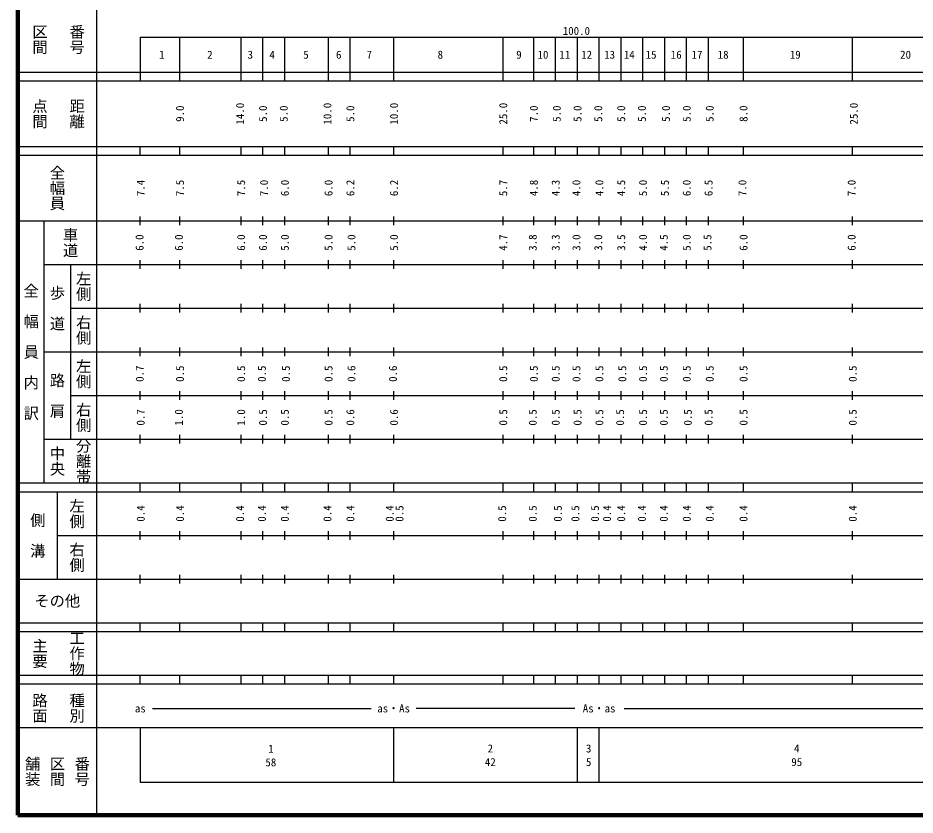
# Model space of a CAD drawing. Units: millimetres on the paper. Extents: x 40 to 680, y 20 to 380.
# Drawn here: x 40 to 245.4, y 20 to 202.4 of the extents above; entities that cross this region are included whole.
import ezdxf
from ezdxf.enums import TextEntityAlignment as Align

# ---------------------------------------------------------------- set-up
doc = ezdxf.new("R2010")
doc.units = ezdxf.units.MM
doc.layers.add('M-TTL', color=2, linetype='Continuous', lineweight=140)
doc.layers.add('M-TTL-BAND', color=7, linetype='Continuous', lineweight=25)
doc.styles.add('@ＭＳ ゴシック', font='')
doc.styles.add('ＭＳ ゴシック', font='')
doc.styles.get('@ＭＳ ゴシック').set_extended_font_data('@MS Gothic')
doc.styles.get('ＭＳ ゴシック').set_extended_font_data('MS Gothic')

msp = doc.modelspace()

# ---------------------------------------------------------------- linework, layer by layer
at = {"layer": 'M-TTL'}
for p, q in [((40, 380), (40, 20)), ((40, 20), (680, 20))]:
    msp.add_line(p, q, dxfattribs=at)
at = {"layer": 'M-TTL-BAND'}
for p, q in [((58, 370), (58, 20)), ((68, 198), (579, 198)), ((68, 198), (68, 188)), ((77, 198), (77, 188)), ((91, 198), (91, 188)), ((96, 198), (96, 188)), ((101, 198), (101, 188)), ((111, 198), (111, 188)), ((116, 198), (116, 188)), ((126, 198), (126, 188)), ((151, 198), (151, 188)), ((158, 198), (158, 188)), ((163, 198), (163, 188)), ((168, 198), (168, 188)), ((173, 198), (173, 188)), ((178, 198), (178, 188)), ((183, 198), (183, 188)), ((188, 198), (188, 188)), ((193, 198), (193, 188)), ((198, 198), (198, 188)), ((206, 198), (206, 188)), ((231, 198), (231, 188)), ((40, 190), (579, 190)), ((40, 188), (579, 188)), ((40, 173), (579, 173)), ((68, 171), (68, 173)), ((77, 173), (77, 171)), ((91, 173), (91, 171)), ((96, 173), (96, 171)), ((101, 173), (101, 171)), ((111, 173), (111, 171)), ((116, 173), (116, 171)), ((126, 173), (126, 171)), ((151, 173), (151, 171)), ((158, 173), (158, 171)), ((163, 173), (163, 171)), ((168, 173), (168, 171)), ((173, 173), (173, 171)), ((178, 173), (178, 171)), ((183, 173), (183, 171)), ((188, 173), (188, 171)), ((193, 173), (193, 171)), ((198, 173), (198, 171)), ((206, 173), (206, 171)), ((231, 173), (231, 171)), ((40, 171), (579, 171)), ((68, 155), (68, 157)), ((77, 157), (77, 155)), ((91, 157), (91, 155)), ((96, 157), (96, 155)), ((101, 157), (101, 155)), ((111, 157), (111, 155)), ((116, 157), (116, 155)), ((126, 157), (126, 155)), ((151, 157), (151, 155)), ((158, 157), (158, 155)), ((163, 157), (163, 155)), ((168, 157), (168, 155)), ((173, 157), (173, 155)), ((178, 157), (178, 155)), ((183, 157), (183, 155)), ((188, 157), (188, 155)), ((193, 157), (193, 155)), ((198, 157), (198, 155)), ((206, 157), (206, 155)), ((231, 157), (231, 155)), ((40, 156), (579, 156)), ((46, 96), (46, 156)), ((46, 146), (579, 146)), ((52, 146), (52, 106)), ((68, 145), (68, 147)), ((77, 147), (77, 145)), ((91, 147), (91, 145)), ((96, 147), (96, 145)), ((101, 147), (101, 145)), ((111, 147), (111, 145)), ((116, 147), (116, 145)), ((126, 147), (126, 145)), ((151, 147), (151, 145)), ((158, 147), (158, 145)), ((163, 147), (163, 145)), ((168, 147), (168, 145)), ((173, 147), (173, 145)), ((178, 147), (178, 145)), ((183, 147), (183, 145)), ((188, 147), (188, 145)), ((193, 147), (193, 145)), ((198, 147), (198, 145)), ((206, 147), (206, 145)), ((231, 147), (231, 145)), ((52, 136), (579, 136)), ((68, 135), (68, 137)), ((77, 137), (77, 135)), ((91, 137), (91, 135)), ((96, 137), (96, 135)), ((101, 137), (101, 135)), ((111, 137), (111, 135)), ((116, 137), (116, 135)), ((126, 137), (126, 135)), ((151, 137), (151, 135)), ((158, 137), (158, 135)), ((163, 137), (163, 135)), ((168, 137), (168, 135)), ((173, 137), (173, 135)), ((178, 137), (178, 135)), ((183, 137), (183, 135)), ((188, 137), (188, 135)), ((193, 137), (193, 135)), ((198, 137), (198, 135)), ((206, 137), (206, 135)), ((231, 137), (231, 135)), ((46, 126), (579, 126)), ((68, 125), (68, 127)), ((77, 127), (77, 125)), ((91, 127), (91, 125)), ((96, 127), (96, 125)), ((101, 127), (101, 125)), ((111, 127), (111, 125)), ((116, 127), (116, 125)), ((126, 127), (126, 125)), ((151, 127), (151, 125)), ((158, 127), (158, 125)), ((163, 127), (163, 125)), ((168, 127), (168, 125)), ((173, 127), (173, 125)), ((178, 127), (178, 125)), ((183, 127), (183, 125)), ((188, 127), (188, 125)), ((193, 127), (193, 125)), ((198, 127), (198, 125)), ((206, 127), (206, 125)), ((231, 127), (231, 125)), ((52, 116), (579, 116)), ((68, 115), (68, 117)), ((77, 117), (77, 115)), ((91, 117), (91, 115)), ((96, 117), (96, 115)), ((101, 117), (101, 115)), ((111, 117), (111, 115)), ((116, 117), (116, 115)), ((126, 117), (126, 115)), ((151, 117), (151, 115)), ((158, 117), (158, 115)), ((163, 117), (163, 115)), ((168, 117), (168, 115)), ((173, 117), (173, 115)), ((178, 117), (178, 115)), ((183, 117), (183, 115)), ((188, 117), (188, 115)), ((193, 117), (193, 115)), ((198, 117), (198, 115)), ((206, 117), (206, 115)), ((231, 117), (231, 115)), ((68, 105), (68, 107)), ((77, 107), (77, 105)), ((91, 107), (91, 105)), ((96, 107), (96, 105)), ((101, 107), (101, 105)), ((111, 107), (111, 105)), ((116, 107), (116, 105)), ((126, 107), (126, 105)), ((151, 107), (151, 105)), ((158, 107), (158, 105)), ((163, 107), (163, 105)), ((168, 107), (168, 105)), ((173, 107), (173, 105)), ((178, 107), (178, 105)), ((183, 107), (183, 105)), ((188, 107), (188, 105)), ((193, 107), (193, 105)), ((198, 107), (198, 105)), ((206, 107), (206, 105)), ((231, 107), (231, 105)), ((46, 106), (579, 106)), ((40, 96), (579, 96)), ((68, 94), (68, 96)), ((77, 96), (77, 94)), ((91, 96), (91, 94)), ((96, 96), (96, 94)), ((101, 96), (101, 94)), ((111, 96), (111, 94)), ((116, 96), (116, 94)), ((126, 96), (126, 94)), ((151, 96), (151, 94)), ((158, 96), (158, 94)), ((163, 96), (163, 94)), ((168, 96), (168, 94)), ((173, 96), (173, 94)), ((178, 96), (178, 94)), ((183, 96), (183, 94)), ((188, 96), (188, 94)), ((193, 96), (193, 94)), ((198, 96), (198, 94)), ((206, 96), (206, 94)), ((231, 96), (231, 94)), ((40, 94), (579, 94)), ((49, 94), (49, 74)), ((68, 83), (68, 85)), ((77, 85), (77, 83)), ((91, 85), (91, 83)), ((96, 85), (96, 83)), ((101, 85), (101, 83)), ((111, 85), (111, 83)), ((116, 85), (116, 83)), ((126, 85), (126, 83)), ((151, 85), (151, 83)), ((158, 85), (158, 83)), ((163, 85), (163, 83)), ((168, 85), (168, 83)), ((173, 85), (173, 83)), ((178, 85), (178, 83)), ((183, 85), (183, 83)), ((188, 85), (188, 83)), ((193, 85), (193, 83)), ((198, 85), (198, 83)), ((206, 85), (206, 83)), ((231, 85), (231, 83)), ((49, 84), (579, 84)), ((40, 74), (579, 74)), ((68, 73), (68, 75)), ((77, 75), (77, 73)), ((91, 75), (91, 73)), ((96, 75), (96, 73)), ((101, 75), (101, 73)), ((111, 75), (111, 73)), ((116, 75), (116, 73)), ((126, 75), (126, 73)), ((151, 75), (151, 73)), ((158, 75), (158, 73)), ((163, 75), (163, 73)), ((168, 75), (168, 73)), ((173, 75), (173, 73)), ((178, 75), (178, 73)), ((183, 75), (183, 73)), ((188, 75), (188, 73)), ((193, 75), (193, 73)), ((198, 75), (198, 73)), ((206, 75), (206, 73)), ((231, 75), (231, 73)), ((40, 64), (579, 64)), ((68, 62), (68, 64)), ((77, 64), (77, 62)), ((91, 64), (91, 62)), ((96, 64), (96, 62)), ((101, 64), (101, 62)), ((111, 64), (111, 62)), ((116, 64), (116, 62)), ((126, 64), (126, 62)), ((151, 64), (151, 62)), ((158, 64), (158, 62)), ((163, 64), (163, 62)), ((168, 64), (168, 62)), ((173, 64), (173, 62)), ((178, 64), (178, 62)), ((183, 64), (183, 62)), ((188, 64), (188, 62)), ((193, 64), (193, 62)), ((198, 64), (198, 62)), ((206, 64), (206, 62)), ((231, 64), (231, 62)), ((40, 62), (579, 62)), ((40, 52), (579, 52)), ((68, 50), (68, 52)), ((77, 52), (77, 50)), ((91, 52), (91, 50)), ((96, 52), (96, 50)), ((101, 52), (101, 50)), ((111, 52), (111, 50)), ((116, 52), (116, 50)), ((126, 52), (126, 50)), ((151, 52), (151, 50)), ((158, 52), (158, 50)), ((163, 52), (163, 50)), ((168, 52), (168, 50)), ((173, 52), (173, 50)), ((178, 52), (178, 50)), ((183, 52), (183, 50)), ((188, 52), (188, 50)), ((193, 52), (193, 50)), ((198, 52), (198, 50)), ((206, 52), (206, 50)), ((231, 52), (231, 50)), ((40, 50), (579, 50)), ((70.805, 44.406), (120.883, 44.406)), ((131.163, 44.448), (167.498, 44.448)), ((178.795, 44.406), (282, 44.406)), ((40, 40), (579, 40)), ((68, 40), (68, 27.5)), ((126, 40), (126, 27.5)), ((168, 40), (168, 27.5)), ((173, 40), (173, 27.5)), ((68, 27.5), (579, 27.5))]:
    msp.add_line(p, q, dxfattribs=at)

# ---------------------------------------------------------------- texts
for s, height, rotation, style, p in [('区間', 2.566, 270, '@ＭＳ ゴシック', (45, 197.5)), ('番号', 2.566, 270, '@ＭＳ ゴシック', (53.5, 197.5)), ('点間', 2.566, 270, '@ＭＳ ゴシック', (45, 180.5)), ('距離', 2.566, 270, '@ＭＳ ゴシック', (53.5, 180.5)), ('14.0', 1.833, 90, 'ＭＳ ゴシック', (90.838, 180.5)), ('10.0', 1.833, 90, 'ＭＳ ゴシック', (110.839, 180.5)), ('10.0', 1.833, 90, 'ＭＳ ゴシック', (126.089, 180.5)), ('25.0', 1.833, 90, 'ＭＳ ゴシック', (151.09, 180.5)), ('25.0', 1.833, 90, 'ＭＳ ゴシック', (231.343, 180.5)), ('9.0', 1.833, 90, 'ＭＳ ゴシック', (77.087, 180.5)), ('5.0', 1.833, 90, 'ＭＳ ゴシック', (96.088, 180.5)), ('5.0', 1.833, 90, 'ＭＳ ゴシック', (100.838, 180.5)), ('5.0', 1.833, 90, 'ＭＳ ゴシック', (116.089, 180.5)), ('7.0', 1.833, 90, 'ＭＳ ゴシック', (158.09, 180.5)), ('5.0', 1.833, 90, 'ＭＳ ゴシック', (163.341, 180.5)), ('5.0', 1.833, 90, 'ＭＳ ゴシック', (168.091, 180.5)), ('5.0', 1.833, 90, 'ＭＳ ゴシック', (172.841, 180.5)), ('5.0', 1.833, 90, 'ＭＳ ゴシック', (178.091, 180.5)), ('5.0', 1.833, 90, 'ＭＳ ゴシック', (182.841, 180.5)), ('5.0', 1.833, 90, 'ＭＳ ゴシック', (188.341, 180.5)), ('5.0', 1.833, 90, 'ＭＳ ゴシック', (193.092, 180.5)), ('5.0', 1.833, 90, 'ＭＳ ゴシック', (198.342, 180.5)), ('8.0', 1.833, 90, 'ＭＳ ゴシック', (206.092, 180.5)), ('全幅員', 2.566, 270, '@ＭＳ ゴシック', (49, 163.5)), ('7.4', 1.833, 90, 'ＭＳ ゴシック', (68.087, 163.5)), ('7.5', 1.833, 90, 'ＭＳ ゴシック', (77.087, 163.5)), ('7.5', 1.833, 90, 'ＭＳ ゴシック', (91.088, 163.5)), ('7.0', 1.833, 90, 'ＭＳ ゴシック', (96.338, 163.5)), ('6.0', 1.833, 90, 'ＭＳ ゴシック', (101.088, 163.5)), ('6.0', 1.833, 90, 'ＭＳ ゴシック', (111.089, 163.5)), ('6.2', 1.833, 90, 'ＭＳ ゴシック', (116.089, 163.5)), ('6.2', 1.833, 90, 'ＭＳ ゴシック', (126.089, 163.5)), ('5.7', 1.833, 90, 'ＭＳ ゴシック', (151.09, 163.5)), ('4.8', 1.833, 90, 'ＭＳ ゴシック', (158.09, 163.5)), ('4.3', 1.833, 90, 'ＭＳ ゴシック', (163.091, 163.5)), ('4.0', 1.833, 90, 'ＭＳ ゴシック', (167.841, 163.5)), ('4.0', 1.833, 90, 'ＭＳ ゴシック', (173.091, 163.5)), ('4.5', 1.833, 90, 'ＭＳ ゴシック', (178.091, 163.5)), ('5.0', 1.833, 90, 'ＭＳ ゴシック', (183.091, 163.5)), ('5.5', 1.833, 90, 'ＭＳ ゴシック', (188.091, 163.5)), ('6.0', 1.833, 90, 'ＭＳ ゴシック', (193.092, 163.5)), ('6.5', 1.833, 90, 'ＭＳ ゴシック', (198.092, 163.5)), ('7.0', 1.833, 90, 'ＭＳ ゴシック', (205.842, 163.5)), ('7.0', 1.833, 90, 'ＭＳ ゴシック', (230.843, 163.5)), ('車道', 2.566, 270, '@ＭＳ ゴシック', (52, 151)), ('6.0', 1.833, 90, 'ＭＳ ゴシック', (67.837, 151)), ('6.0', 1.833, 90, 'ＭＳ ゴシック', (76.837, 151)), ('6.0', 1.833, 90, 'ＭＳ ゴシック', (91.088, 151)), ('6.0', 1.833, 90, 'ＭＳ ゴシック', (96.088, 151)), ('5.0', 1.833, 90, 'ＭＳ ゴシック', (101.088, 151)), ('5.0', 1.833, 90, 'ＭＳ ゴシック', (111.089, 151)), ('5.0', 1.833, 90, 'ＭＳ ゴシック', (116.339, 151)), ('5.0', 1.833, 90, 'ＭＳ ゴシック', (126.089, 151)), ('4.7', 1.833, 90, 'ＭＳ ゴシック', (151.09, 151)), ('3.8', 1.833, 90, 'ＭＳ ゴシック', (157.84, 151)), ('3.3', 1.833, 90, 'ＭＳ ゴシック', (163.091, 151)), ('3.0', 1.833, 90, 'ＭＳ ゴシック', (167.841, 151)), ('3.0', 1.833, 90, 'ＭＳ ゴシック', (172.841, 151)), ('3.5', 1.833, 90, 'ＭＳ ゴシック', (178.091, 151)), ('4.0', 1.833, 90, 'ＭＳ ゴシック', (183.091, 151)), ('4.5', 1.833, 90, 'ＭＳ ゴシック', (187.841, 151)), ('5.0', 1.833, 90, 'ＭＳ ゴシック', (193.092, 151)), ('5.5', 1.833, 90, 'ＭＳ ゴシック', (197.842, 151)), ('6.0', 1.833, 90, 'ＭＳ ゴシック', (206.092, 151)), ('6.0', 1.833, 90, 'ＭＳ ゴシック', (230.843, 151)), ('左側', 2.566, 270, '@ＭＳ ゴシック', (55, 141)), ('全\u3000幅\u3000員\u3000内\u3000訳', 2.566, 270, '@ＭＳ ゴシック', (43, 126)), ('歩\u3000道', 2.566, 270, '@ＭＳ ゴシック', (49, 136)), ('右側', 2.566, 270, '@ＭＳ ゴシック', (55, 131)), ('左側', 2.566, 270, '@ＭＳ ゴシック', (55, 121)), ('0.7', 1.833, 90, 'ＭＳ ゴシック', (67.869, 121)), ('0.5', 1.833, 90, 'ＭＳ ゴシック', (77.087, 121)), ('0.5', 1.833, 90, 'ＭＳ ゴシック', (91.088, 121)), ('0.5', 1.833, 90, 'ＭＳ ゴシック', (95.838, 121)), ('0.5', 1.833, 90, 'ＭＳ ゴシック', (101.338, 121)), ('0.5', 1.833, 90, 'ＭＳ ゴシック', (111.089, 121)), ('0.6', 1.833, 90, 'ＭＳ ゴシック', (116.339, 121)), ('0.6', 1.833, 90, 'ＭＳ ゴシック', (125.839, 121)), ('0.5', 1.833, 90, 'ＭＳ ゴシック', (151.09, 121)), ('0.5', 1.833, 90, 'ＭＳ ゴシック', (158.09, 121)), ('0.5', 1.833, 90, 'ＭＳ ゴシック', (163.091, 121)), ('0.5', 1.833, 90, 'ＭＳ ゴシック', (167.841, 121)), ('0.5', 1.833, 90, 'ＭＳ ゴシック', (173.091, 121)), ('0.5', 1.833, 90, 'ＭＳ ゴシック', (178.341, 121)), ('0.5', 1.833, 90, 'ＭＳ ゴシック', (183.091, 121)), ('0.5', 1.833, 90, 'ＭＳ ゴシック', (187.841, 121)), ('0.5', 1.833, 90, 'ＭＳ ゴシック', (193.092, 121)), ('0.5', 1.833, 90, 'ＭＳ ゴシック', (198.342, 121)), ('0.5', 1.833, 90, 'ＭＳ ゴシック', (206.092, 121)), ('0.5', 1.833, 90, 'ＭＳ ゴシック', (231.093, 121)), ('路\u3000肩', 2.566, 270, '@ＭＳ ゴシック', (49, 116)), ('右側', 2.566, 270, '@ＭＳ ゴシック', (55, 111)), ('0.7', 1.833, 90, 'ＭＳ ゴシック', (68.087, 111)), ('1.0', 1.833, 90, 'ＭＳ ゴシック', (76.837, 111)), ('1.0', 1.833, 90, 'ＭＳ ゴシック', (91.088, 111)), ('0.5', 1.833, 90, 'ＭＳ ゴシック', (96.088, 111)), ('0.5', 1.833, 90, 'ＭＳ ゴシック', (101.088, 111)), ('0.5', 1.833, 90, 'ＭＳ ゴシック', (111.089, 111)), ('0.6', 1.833, 90, 'ＭＳ ゴシック', (116.089, 111)), ('0.6', 1.833, 90, 'ＭＳ ゴシック', (126.089, 111)), ('0.5', 1.833, 90, 'ＭＳ ゴシック', (151.09, 111)), ('0.5', 1.833, 90, 'ＭＳ ゴシック', (157.84, 111)), ('0.5', 1.833, 90, 'ＭＳ ゴシック', (163.091, 111)), ('0.5', 1.833, 90, 'ＭＳ ゴシック', (168.091, 111)), ('0.5', 1.833, 90, 'ＭＳ ゴシック', (173.091, 111)), ('0.5', 1.833, 90, 'ＭＳ ゴシック', (177.841, 111)), ('0.5', 1.833, 90, 'ＭＳ ゴシック', (183.091, 111)), ('0.5', 1.833, 90, 'ＭＳ ゴシック', (187.841, 111)), ('0.5', 1.833, 90, 'ＭＳ ゴシック', (193.342, 111)), ('0.5', 1.833, 90, 'ＭＳ ゴシック', (198.092, 111)), ('0.5', 1.833, 90, 'ＭＳ ゴシック', (206.092, 111)), ('0.5', 1.833, 90, 'ＭＳ ゴシック', (231.093, 111)), ('分離帯', 2.566, 270, '@ＭＳ ゴシック', (55, 101)), ('中央', 2.566, 270, '@ＭＳ ゴシック', (49, 101)), ('左側', 2.566, 270, '@ＭＳ ゴシック', (53.5, 89)), ('0.4', 1.833, 90, 'ＭＳ ゴシック', (68.087, 89)), ('0.4', 1.833, 90, 'ＭＳ ゴシック', (77.087, 89)), ('0.4', 1.833, 90, 'ＭＳ ゴシック', (90.838, 89)), ('0.4', 1.833, 90, 'ＭＳ ゴシック', (95.838, 89)), ('0.4', 1.833, 90, 'ＭＳ ゴシック', (101.088, 89)), ('0.4', 1.833, 90, 'ＭＳ ゴシック', (110.839, 89)), ('0.4', 1.833, 90, 'ＭＳ ゴシック', (116.089, 89)), ('0.4', 1.833, 90, 'ＭＳ ゴシック', (125.089, 89)), ('0.5', 1.833, 90, 'ＭＳ ゴシック', (127.339, 89)), ('0.5', 1.833, 90, 'ＭＳ ゴシック', (150.84, 89)), ('0.5', 1.833, 90, 'ＭＳ ゴシック', (157.84, 89)), ('0.5', 1.833, 90, 'ＭＳ ゴシック', (163.591, 89)), ('0.5', 1.833, 90, 'ＭＳ ゴシック', (167.591, 89)), ('0.5', 1.833, 90, 'ＭＳ ゴシック', (172.091, 89)), ('0.4', 1.833, 90, 'ＭＳ ゴシック', (174.841, 89)), ('0.4', 1.833, 90, 'ＭＳ ゴシック', (178.091, 89)), ('0.4', 1.833, 90, 'ＭＳ ゴシック', (182.841, 89)), ('0.4', 1.833, 90, 'ＭＳ ゴシック', (187.841, 89)), ('0.4', 1.833, 90, 'ＭＳ ゴシック', (193.092, 89)), ('0.4', 1.833, 90, 'ＭＳ ゴシック', (198.342, 89)), ('0.4', 1.833, 90, 'ＭＳ ゴシック', (206.092, 89)), ('0.4', 1.833, 90, 'ＭＳ ゴシック', (231.093, 89)), ('側\u3000溝', 2.566, 270, '@ＭＳ ゴシック', (44.5, 84)), ('右側', 2.566, 270, '@ＭＳ ゴシック', (53.5, 79)), ('工作物', 2.566, 270, '@ＭＳ ゴシック', (53.5, 57)), ('主要', 2.566, 270, '@ＭＳ ゴシック', (45, 57)), ('路面', 2.566, 270, '@ＭＳ ゴシック', (45, 44.5)), ('種別', 2.566, 270, '@ＭＳ ゴシック', (53.5, 44.5)), ('舗装', 2.566, 270, '@ＭＳ ゴシック', (43.333, 30)), ('区間', 2.566, 270, '@ＭＳ ゴシック', (49, 30)), ('番号', 2.566, 270, '@ＭＳ ゴシック', (54.667, 30))]:
    msp.add_text(s, height=height, rotation=rotation, dxfattribs=dict(at, style=style)).set_placement(p, align=Align.MIDDLE_CENTER)
at = {"layer": 'M-TTL-BAND', "style": 'ＭＳ ゴシック'}
for s, height, p in [('100.0', 1.833, (167.844, 199.445)), ('1', 1.833, (72.941, 194)), ('2', 1.833, (83.941, 194)), ('3', 1.833, (93.191, 194)), ('4', 1.833, (98.192, 194)), ('5', 1.833, (105.942, 194)), ('6', 1.833, (113.442, 194)), ('7', 1.833, (120.442, 194)), ('8', 1.833, (136.693, 194)), ('9', 1.833, (154.694, 194)), ('10', 1.833, (160.194, 194)), ('11', 1.833, (165.194, 194)), ('12', 1.833, (170.194, 194)), ('13', 1.833, (175.444, 194)), ('14', 1.833, (179.944, 194)), ('15', 1.833, (184.945, 194)), ('16', 1.833, (190.695, 194)), ('17', 1.833, (195.445, 194)), ('18', 1.833, (201.445, 194)), ('19', 1.833, (217.946, 194)), ('20', 1.833, (243.197, 194)), ('その他', 2.566, (49, 69)), ('as・As', 1.833, (126, 44.406)), ('As・as', 1.833, (173.045, 44.406)), ('as', 1.833, (68.006, 44.406)), ('1', 1.833, (97.899, 35.17)), ('2', 1.833, (148.141, 35.238)), ('3', 1.833, (170.655, 35.238)), ('4', 1.833, (218.288, 35.238)), ('58', 1.833, (97.899, 32.063)), ('42', 1.833, (148.141, 32.131)), ('5', 1.833, (170.655, 32.131)), ('95', 1.833, (218.288, 32.131))]:
    msp.add_text(s, height=height, dxfattribs=at).set_placement(p, align=Align.MIDDLE_CENTER)

doc.saveas('drawing.dxf')
